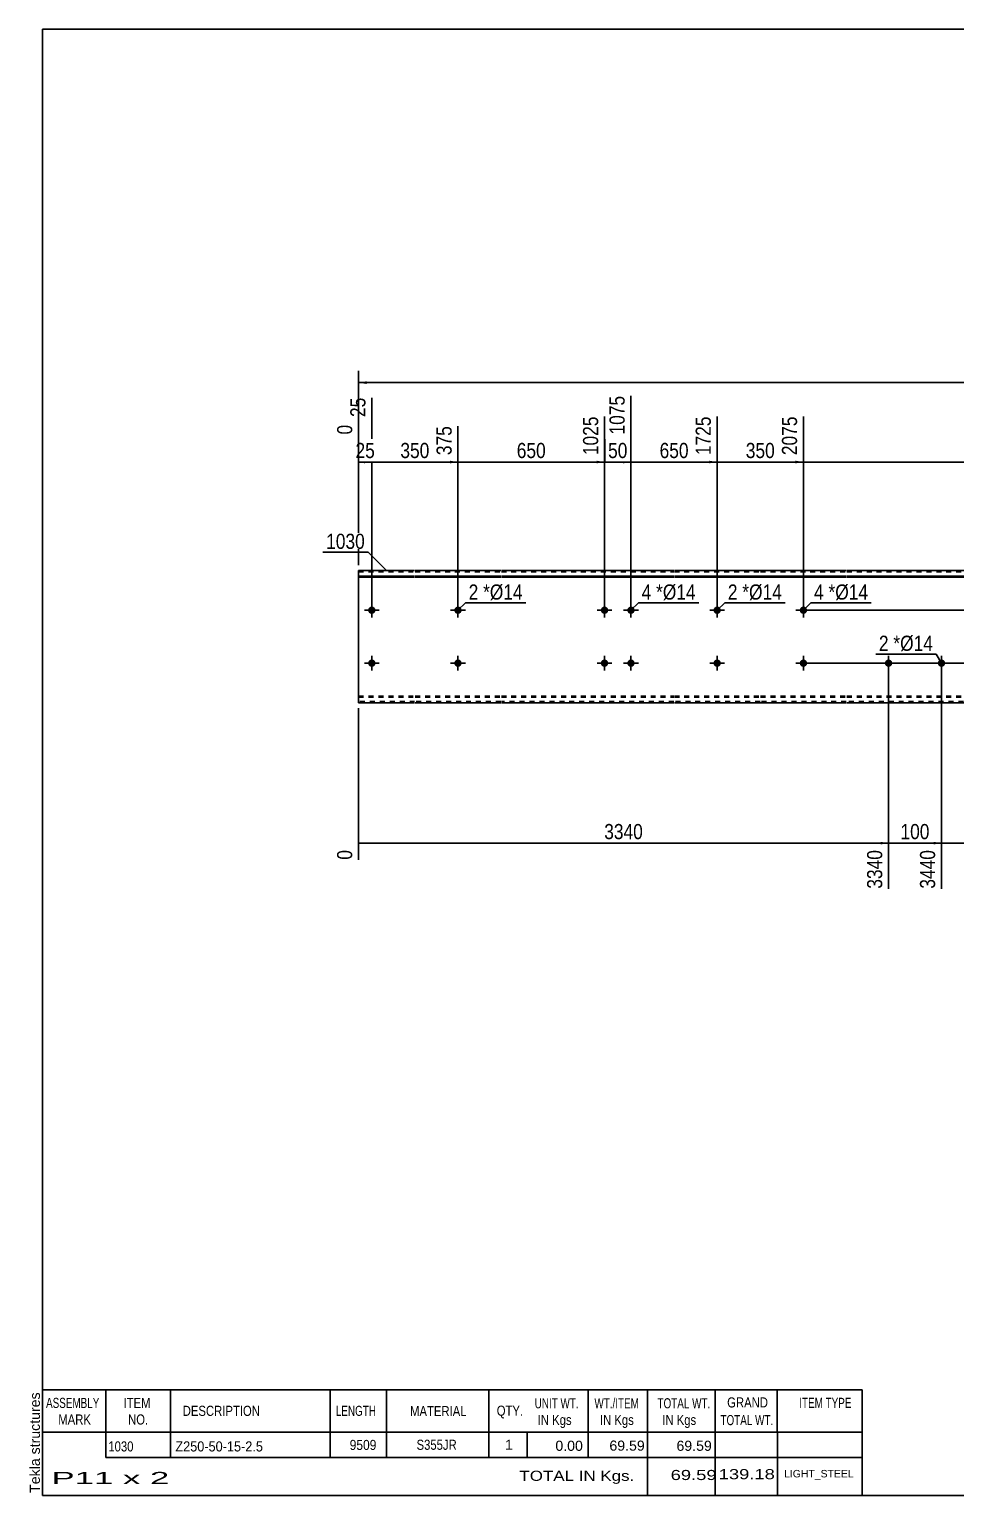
# Model space of a CAD drawing. Header units: millimetres. Extents: x -62 to 340, y -162 to 115.
# Drawn here: x -62.2 to 112.9, y -162.3 to 114.8 of the extents above; entities that cross this region are included whole.
import ezdxf

# ---------------------------------------------------------------- set-up
doc = ezdxf.new("R2010")
doc.units = ezdxf.units.MM
doc.linetypes.add('DXK_LINE_DOT1', pattern=[1.8814, 0.9407, -0.9407])
doc.styles.add('Arial', font='ARIAL.TTF', dxfattribs={"height": 0.2})
doc.styles.add('Arial Narrow', font='ARIALN.TTF', dxfattribs={"height": 0.2})

# ---------------------------------------------------------------- blocks, each defined once
blk = doc.blocks.new('Unknown-629082021-4112')
at = {"color": 5, "linetype": 'Continuous'}
for p, q in [((340.27, 114.75), (-59.73, 114.75)), ((-59.73, 114.75), (-59.73, -162.25)), ((340.27, -162.25), (340.27, 114.75)), ((-59.73, -162.25), (340.27, -162.25))]:
    blk.add_line(p, q, dxfattribs=at)
at = {"color": 174, "linetype": 'Continuous', "style": 'Arial'}
blk.add_text('Tekla structures', height=1.9102, rotation=90, dxfattribs=at).set_placement((-60.23, -161.75))
blk = doc.blocks.new('Part-629082021-3496 - 3481')
at = {"color": 2, "linetype": 'Continuous'}
for p, q in [((10.6, 12.5), (0, 12.5)), ((0, 12.5), (0, -12.5)), ((0, 11.44), (10.6, 11.44)), ((0, 11.26), (10.6, 11.26)), ((26.89, 12.5), (10.7, 12.5)), ((10.7, 11.44), (26.89, 11.44)), ((10.7, 11.26), (26.89, 11.26)), ((59.59, 12.5), (26.99, 12.5)), ((26.99, 11.44), (59.59, 11.44)), ((26.99, 11.26), (59.59, 11.26)), ((75.88, 12.5), (59.69, 12.5)), ((59.69, 11.44), (75.88, 11.44)), ((59.69, 11.26), (75.88, 11.26)), ((92.18, 12.5), (75.98, 12.5)), ((75.98, 11.44), (92.18, 11.44)), ((75.98, 11.26), (92.18, 11.26)), ((118.08, 12.5), (92.28, 12.5)), ((92.28, 11.44), (118.08, 11.44)), ((92.28, 11.26), (118.08, 11.26)), ((143.98, 12.5), (118.18, 12.5)), ((118.18, 11.44), (143.98, 11.44)), ((118.18, 11.26), (143.98, 11.26)), ((159.48, 12.5), (144.08, 12.5)), ((144.08, 11.44), (159.48, 11.44)), ((144.08, 11.26), (159.48, 11.26)), ((185.38, 12.5), (159.58, 12.5)), ((159.58, 11.44), (185.38, 11.44)), ((159.58, 11.26), (185.38, 11.26)), ((211.28, 12.5), (185.48, 12.5)), ((185.48, 11.44), (211.28, 11.44)), ((185.48, 11.26), (211.28, 11.26)), ((227.57, 12.5), (211.38, 12.5)), ((211.38, 11.44), (227.57, 11.44)), ((211.38, 11.26), (227.57, 11.26)), ((248.86, 12.5), (227.67, 12.5)), ((227.67, 11.44), (248.86, 11.44)), ((227.67, 11.26), (248.86, 11.26)), ((255.96, 12.5), (248.96, 12.5)), ((248.96, 11.44), (255.96, 11.44)), ((248.96, 11.26), (255.96, 11.26)), ((255.96, -12.5), (255.96, 12.5)), ((10.6, -12.5), (0, -12.5)), ((26.89, -12.5), (10.7, -12.5)), ((59.59, -12.5), (26.99, -12.5)), ((75.88, -12.5), (59.69, -12.5)), ((92.18, -12.5), (75.98, -12.5)), ((118.08, -12.5), (92.28, -12.5)), ((143.98, -12.5), (118.18, -12.5)), ((159.48, -12.5), (144.08, -12.5)), ((185.38, -12.5), (159.58, -12.5)), ((211.28, -12.5), (185.48, -12.5)), ((227.57, -12.5), (211.38, -12.5)), ((248.86, -12.5), (227.67, -12.5)), ((255.96, -12.5), (248.96, -12.5))]:
    blk.add_line(p, q, dxfattribs=at)
at = {"color": 7, "linetype": 'DXK_LINE_DOT1'}
for p, q in [((0, 12.25), (10.6, 12.25)), ((10.7, 12.25), (26.89, 12.25)), ((26.99, 12.25), (59.59, 12.25)), ((59.69, 12.25), (75.88, 12.25)), ((75.98, 12.25), (92.18, 12.25)), ((92.28, 12.25), (118.08, 12.25)), ((118.18, 12.25), (143.98, 12.25)), ((144.08, 12.25), (159.48, 12.25)), ((159.58, 12.25), (185.38, 12.25)), ((185.48, 12.25), (211.28, 12.25)), ((211.38, 12.25), (227.57, 12.25)), ((227.67, 12.25), (248.86, 12.25)), ((248.96, 12.25), (255.96, 12.25)), ((0, -11.26), (10.6, -11.26)), ((0, -11.44), (10.6, -11.44)), ((10.6, -12.25), (0, -12.25)), ((10.7, -11.26), (26.89, -11.26)), ((10.7, -11.44), (26.89, -11.44)), ((26.89, -12.25), (10.7, -12.25)), ((26.99, -11.26), (59.59, -11.26)), ((26.99, -11.44), (59.59, -11.44)), ((59.59, -12.25), (26.99, -12.25)), ((59.69, -11.26), (75.88, -11.26)), ((59.69, -11.44), (75.88, -11.44)), ((75.88, -12.25), (59.69, -12.25)), ((75.98, -11.26), (92.18, -11.26)), ((75.98, -11.44), (92.18, -11.44)), ((92.18, -12.25), (75.98, -12.25)), ((92.28, -11.26), (118.08, -11.26)), ((92.28, -11.44), (118.08, -11.44)), ((118.08, -12.25), (92.28, -12.25)), ((118.18, -11.26), (143.98, -11.26)), ((118.18, -11.44), (143.98, -11.44)), ((143.98, -12.25), (118.18, -12.25)), ((144.08, -11.26), (159.48, -11.26)), ((144.08, -11.44), (159.48, -11.44)), ((159.48, -12.25), (144.08, -12.25)), ((159.58, -11.26), (185.38, -11.26)), ((159.58, -11.44), (185.38, -11.44)), ((185.38, -12.25), (159.58, -12.25)), ((185.48, -11.26), (211.28, -11.26)), ((185.48, -11.44), (211.28, -11.44)), ((211.28, -12.25), (185.48, -12.25)), ((211.38, -11.26), (227.57, -11.26)), ((211.38, -11.44), (227.57, -11.44)), ((227.57, -12.25), (211.38, -12.25)), ((227.67, -11.26), (248.86, -11.26)), ((227.67, -11.44), (248.86, -11.44)), ((248.86, -12.25), (227.67, -12.25)), ((248.96, -11.26), (255.96, -11.26)), ((248.96, -11.44), (255.96, -11.44)), ((255.96, -12.25), (248.96, -12.25))]:
    blk.add_line(p, q, dxfattribs=at)
blk = doc.blocks.new('Bolt-629082021-3499 - 3481')
at = {"linetype": 'Continuous'}
for points in [[(1.8, 5, -1), (3.2, 5, -1)], [(83.38, 5, -1), (84.78, 5, -1)]]:
    blk.add_hatch(color=3, dxfattribs=at).paths.add_polyline_path(points)
at = {"color": 3, "linetype": 'Continuous'}
for p, q in [((2.5, 3.6), (2.5, 6.4)), ((84.08, 3.6), (84.08, 6.4)), ((3.9, 5), (1.1, 5)), ((85.48, 5), (82.68, 5))]:
    blk.add_line(p, q, dxfattribs=at)
blk = doc.blocks.new('Bolt-629082021-3500 - 3481')
at = {"linetype": 'Continuous'}
for points in [[(1.8, -5, -1), (3.2, -5, -1)], [(83.38, -5, -1), (84.78, -5, -1)]]:
    blk.add_hatch(color=3, dxfattribs=at).paths.add_polyline_path(points)
at = {"color": 3, "linetype": 'Continuous'}
for p, q in [((3.9, -5), (1.1, -5)), ((2.5, -6.4), (2.5, -3.6)), ((85.48, -5), (82.68, -5)), ((84.08, -6.4), (84.08, -3.6))]:
    blk.add_line(p, q, dxfattribs=at)
blk = doc.blocks.new('Bolt-629082021-3505 - 3481')
at = {"linetype": 'Continuous'}
for points in [[(100.18, -4.3, -1), (100.18, -5.7, -1)], [(110.18, -4.3, -1), (110.18, -5.7, -1)]]:
    blk.add_hatch(color=3, dxfattribs=at).paths.add_polyline_path(points)
at = {"color": 3, "linetype": 'Continuous'}
for p, q in [((98.78, -5), (101.58, -5)), ((100.18, -6.4), (100.18, -3.6)), ((108.78, -5), (111.58, -5)), ((110.18, -6.4), (110.18, -3.6))]:
    blk.add_line(p, q, dxfattribs=at)
blk = doc.blocks.new('Bolt-629082021-3507 - 3481')
at = {"linetype": 'Continuous'}
for points in [[(45.79, 5, -1), (47.19, 5, -1)], [(50.79, 5, -1), (52.19, 5, -1)], [(45.79, -5, -1), (47.19, -5, -1)], [(50.79, -5, -1), (52.19, -5, -1)]]:
    blk.add_hatch(color=3, dxfattribs=at).paths.add_polyline_path(points)
at = {"color": 3, "linetype": 'Continuous'}
for p, q in [((46.49, 3.6), (46.49, 6.4)), ((51.49, 3.6), (51.49, 6.4)), ((45.09, 5), (47.89, 5)), ((50.09, 5), (52.89, 5)), ((45.09, -5), (47.89, -5)), ((46.49, -6.4), (46.49, -3.6)), ((50.09, -5), (52.89, -5)), ((51.49, -6.4), (51.49, -3.6))]:
    blk.add_line(p, q, dxfattribs=at)
blk = doc.blocks.new('Bolt-629082021-3508 - 3481')
at = {"linetype": 'Continuous'}
blk.add_hatch(color=3, dxfattribs=at).paths.add_polyline_path([(18.09, 5, -1), (19.49, 5, -1)])
at = {"color": 3, "linetype": 'Continuous'}
for p, q in [((18.79, 3.6), (18.79, 6.4)), ((17.39, 5), (20.19, 5))]:
    blk.add_line(p, q, dxfattribs=at)
blk = doc.blocks.new('Bolt-629082021-3509 - 3481')
at = {"linetype": 'Continuous'}
blk.add_hatch(color=3, dxfattribs=at).paths.add_polyline_path([(67.08, 5, -1), (68.48, 5, -1)])
at = {"color": 3, "linetype": 'Continuous'}
for p, q in [((67.78, 3.6), (67.78, 6.4)), ((66.38, 5), (69.18, 5))]:
    blk.add_line(p, q, dxfattribs=at)
blk = doc.blocks.new('Bolt-629082021-3510 - 3481')
at = {"linetype": 'Continuous'}
blk.add_hatch(color=3, dxfattribs=at).paths.add_polyline_path([(67.08, -5, -1), (68.48, -5, -1)])
at = {"color": 3, "linetype": 'Continuous'}
for p, q in [((69.18, -5), (66.38, -5)), ((67.78, -6.4), (67.78, -3.6))]:
    blk.add_line(p, q, dxfattribs=at)
blk = doc.blocks.new('Bolt-629082021-3511 - 3481')
at = {"linetype": 'Continuous'}
blk.add_hatch(color=3, dxfattribs=at).paths.add_polyline_path([(18.09, -5, -1), (19.49, -5, -1)])
at = {"color": 3, "linetype": 'Continuous'}
for p, q in [((20.19, -5), (17.39, -5)), ((18.79, -6.4), (18.79, -3.6))]:
    blk.add_line(p, q, dxfattribs=at)
blk = doc.blocks.new('StraightDimension-629082021-3560 - 3481')
at = {"linetype": 'Continuous'}
blk.add_hatch(color=7, dxfattribs=at).paths.add_polyline_path([(49.99, 33.25), (51.49, 33), (49.99, 32.75)])
at = {"color": 7, "linetype": 'Continuous'}
for p, q in [((51.49, 6), (51.49, 45.51)), ((46.49, 6), (46.49, 41.61)), ((46.49, 33), (51.49, 33))]:
    blk.add_line(p, q, dxfattribs=at)
at = {"color": 0}
blk.add_wipeout([(51.42, 33.15), (51.42, 37.35), (46.56, 37.35), (46.56, 33.15)], dxfattribs=at)
at = {"color": 0, "linetype": 'Continuous'}
blk.add_wipeout([(50.89, 46.11), (46.69, 46.11), (46.69, 37.6), (50.89, 37.6)], dxfattribs=at)
at = {"color": 3, "linetype": 'Continuous', "style": 'Arial Narrow'}
blk.add_text('1075', height=2.863, rotation=90.0002, dxfattribs=at).set_placement((50.29, 38.2))
at = {"color": 3, "style": 'Arial Narrow'}
blk.add_text('50', height=2.863, dxfattribs=at).set_placement((47.16, 33.75))
blk = doc.blocks.new('StraightDimension-629082021-3561 - 3481')
at = {"linetype": 'Continuous'}
blk.add_hatch(color=7, dxfattribs=at).paths.add_polyline_path([(44.99, 33.25), (46.49, 33), (44.99, 32.75)])
at = {"color": 7, "linetype": 'Continuous'}
for p, q in [((46.49, 6), (46.49, 41.61)), ((18.79, 6), (18.79, 39.78)), ((18.79, 33), (46.49, 33))]:
    blk.add_line(p, q, dxfattribs=at)
at = {"color": 0, "linetype": 'Continuous'}
blk.add_wipeout([(45.89, 42.21), (41.69, 42.21), (41.69, 33.7), (45.89, 33.7)], dxfattribs=at)
at = {"color": 0}
blk.add_wipeout([(35.98, 33.15), (35.98, 37.35), (29.3, 37.35), (29.3, 33.15)], dxfattribs=at)
at = {"color": 3, "linetype": 'Continuous', "style": 'Arial Narrow'}
blk.add_text('1025', height=2.863, rotation=90.0002, dxfattribs=at).set_placement((45.29, 34.3))
at = {"color": 3, "style": 'Arial Narrow'}
blk.add_text('650', height=2.863, dxfattribs=at).set_placement((29.9, 33.75))
blk = doc.blocks.new('StraightDimension-629082021-3562 - 3481')
at = {"linetype": 'Continuous'}
blk.add_hatch(color=7, dxfattribs=at).paths.add_polyline_path([(17.29, 33.25), (18.79, 33), (17.29, 32.75)])
at = {"color": 7, "linetype": 'Continuous'}
for p, q in [((2.5, 6), (2.5, 45.16)), ((18.79, 6), (18.79, 39.78)), ((2.5, 33), (18.79, 33))]:
    blk.add_line(p, q, dxfattribs=at)
at = {"color": 0}
blk.add_wipeout([(13.99, 33.15), (13.99, 37.35), (7.3, 37.35), (7.3, 33.15)], dxfattribs=at)
at = {"color": 0, "linetype": 'Continuous'}
blk.add_wipeout([(18.19, 40.38), (13.99, 40.38), (13.99, 33.7), (18.19, 33.7)], dxfattribs=at)
at = {"color": 3, "linetype": 'Continuous', "style": 'Arial Narrow'}
blk.add_text('375', height=2.863, rotation=90.0002, dxfattribs=at).set_placement((17.59, 34.3))
at = {"color": 3, "style": 'Arial Narrow'}
blk.add_text('350', height=2.863, dxfattribs=at).set_placement((7.9, 33.75))
blk = doc.blocks.new('StraightDimension-629082021-3563 - 3481')
at = {"linetype": 'Continuous'}
blk.add_hatch(color=7, dxfattribs=at).paths.add_polyline_path([(1, 33.25), (2.5, 33), (1, 32.75)])
at = {"color": 7, "linetype": 'Continuous'}
for p, q in [((2.5, 6), (2.5, 45.16)), ((0, 13.5), (0, 40.03)), ((0, 33), (2.5, 33))]:
    blk.add_line(p, q, dxfattribs=at)
at = {"color": 0, "linetype": 'Continuous'}
blk.add_wipeout([(1.9, 45.76), (-2.3, 45.76), (-2.3, 40.9), (1.9, 40.9)], dxfattribs=at)
at = {"color": 0}
blk.add_wipeout([(3.68, 33.15), (3.68, 37.35), (-1.18, 37.35), (-1.18, 33.15)], dxfattribs=at)
at = {"color": 0, "linetype": 'Continuous'}
blk.add_wipeout([(-0.6, 40.63), (-4.8, 40.63), (-4.8, 37.6), (-0.6, 37.6)], dxfattribs=at)
at = {"color": 3, "linetype": 'Continuous', "style": 'Arial Narrow'}
for s, height, p in [('25', 2.863, (1.3, 41.5)), ('0', 2.86, (-1.2, 38.2))]:
    blk.add_text(s, height=height, rotation=90.0002, dxfattribs=at).set_placement(p)
at = {"color": 3, "style": 'Arial Narrow'}
blk.add_text('25', height=2.863, dxfattribs=at).set_placement((-0.58, 33.75))
blk = doc.blocks.new('StraightDimension-629082021-3616 - 3481')
at = {"linetype": 'Continuous'}
blk.add_hatch(color=7, dxfattribs=at).paths.add_polyline_path([(98.68, -38.75), (100.18, -39), (98.68, -39.25)])
at = {"color": 7, "linetype": 'Continuous'}
for p, q in [((100.18, -6), (100.18, -47.61)), ((0, -13.5), (0, -42.13)), ((0, -39), (100.18, -39))]:
    blk.add_line(p, q, dxfattribs=at)
at = {"color": 0}
blk.add_wipeout([(54.34, -38.85), (54.34, -34.65), (45.83, -34.65), (45.83, -38.85)], dxfattribs=at)
at = {"color": 0, "linetype": 'Continuous'}
for points in [[(-0.6, -39.7), (-4.8, -39.7), (-4.8, -42.73), (-0.6, -42.73)], [(99.58, -39.7), (95.38, -39.7), (95.38, -48.21), (99.58, -48.21)]]:
    blk.add_wipeout(points, dxfattribs=at)
at = {"color": 3, "style": 'Arial Narrow'}
blk.add_text('3340', height=2.863, dxfattribs=at).set_placement((46.43, -38.25))
at = {"color": 3, "linetype": 'Continuous', "style": 'Arial Narrow'}
for s, height, p in [('0', 2.86, (-1.2, -42.13)), ('3340', 2.863, (98.98, -47.61))]:
    blk.add_text(s, height=height, rotation=90.0002, dxfattribs=at).set_placement(p)
blk = doc.blocks.new('StraightDimension-629082021-3614 - 3481')
at = {"linetype": 'Continuous'}
blk.add_hatch(color=7, dxfattribs=at).paths.add_polyline_path([(124.58, -38.75), (126.08, -39), (124.58, -39.25)])
at = {"color": 7, "linetype": 'Continuous'}
for p, q in [((110.18, -6), (110.18, -47.61)), ((126.08, -6), (126.08, -47.61)), ((110.18, -39), (126.08, -39))]:
    blk.add_line(p, q, dxfattribs=at)
at = {"color": 0}
blk.add_wipeout([(121.47, -38.85), (121.47, -34.65), (114.78, -34.65), (114.78, -38.85)], dxfattribs=at)
at = {"color": 3, "style": 'Arial Narrow'}
blk.add_text('881', height=2.863, dxfattribs=at).set_placement((115.38, -38.25))
at = {"color": 0, "linetype": 'Continuous'}
blk.add_wipeout([(125.48, -39.7), (121.28, -39.7), (121.28, -48.21), (125.48, -48.21)], dxfattribs=at)
at = {"color": 3, "linetype": 'Continuous', "style": 'Arial Narrow'}
blk.add_text('4321', height=2.863, rotation=90.0002, dxfattribs=at).set_placement((124.88, -47.61))
blk = doc.blocks.new('StraightDimension-629082021-3664 - 3481')
at = {"linetype": 'Continuous'}
for points in [[(1.5, 47.75), (0, 48), (1.5, 48.25)], [(254.46, 48.25), (255.96, 48), (254.46, 47.75)]]:
    blk.add_hatch(color=7, dxfattribs=at).paths.add_polyline_path(points)
at = {"color": 7, "linetype": 'Continuous'}
for p, q in [((0, 13.5), (0, 50.25)), ((255.96, 13.5), (255.96, 50.25)), ((0, 48), (255.96, 48))]:
    blk.add_line(p, q, dxfattribs=at)
at = {"color": 0}
blk.add_wipeout([(132.24, 48.15), (132.24, 52.35), (123.73, 52.35), (123.73, 48.15)], dxfattribs=at)
at = {"color": 3, "style": 'Arial Narrow'}
blk.add_text('9509', height=2.863, dxfattribs=at).set_placement((124.33, 48.75))
blk = doc.blocks.new('StraightDimension-629082021-3557 - 3481')
at = {"linetype": 'Continuous'}
blk.add_hatch(color=7, dxfattribs=at).paths.add_polyline_path([(150.28, 33.25), (151.78, 33), (150.28, 32.75)])
at = {"color": 7, "linetype": 'Continuous'}
for p, q in [((84.08, 6), (84.08, 41.61)), ((151.78, 6), (151.78, 41.61)), ((84.08, 33), (151.78, 33))]:
    blk.add_line(p, q, dxfattribs=at)
at = {"color": 0, "linetype": 'Continuous'}
blk.add_wipeout([(151.18, 42.21), (146.98, 42.21), (146.98, 33.7), (151.18, 33.7)], dxfattribs=at)
at = {"color": 0}
blk.add_wipeout([(122.18, 33.15), (122.18, 37.35), (113.67, 37.35), (113.67, 33.15)], dxfattribs=at)
at = {"color": 3, "linetype": 'Continuous', "style": 'Arial Narrow'}
blk.add_text('5050', height=2.863, rotation=90.0002, dxfattribs=at).set_placement((150.58, 34.3))
at = {"color": 3, "style": 'Arial Narrow'}
blk.add_text('2975', height=2.863, dxfattribs=at).set_placement((114.27, 33.75))
blk = doc.blocks.new('StraightDimension-629082021-3558 - 3481')
at = {"linetype": 'Continuous'}
blk.add_hatch(color=7, dxfattribs=at).paths.add_polyline_path([(82.58, 33.25), (84.08, 33), (82.58, 32.75)])
at = {"color": 7, "linetype": 'Continuous'}
for p, q in [((67.78, 6), (67.78, 41.61)), ((84.08, 6), (84.08, 41.61)), ((67.78, 33), (84.08, 33))]:
    blk.add_line(p, q, dxfattribs=at)
at = {"color": 0}
blk.add_wipeout([(79.27, 33.15), (79.27, 37.35), (72.59, 37.35), (72.59, 33.15)], dxfattribs=at)
at = {"color": 0, "linetype": 'Continuous'}
blk.add_wipeout([(83.48, 42.21), (79.28, 42.21), (79.28, 33.7), (83.48, 33.7)], dxfattribs=at)
at = {"color": 3, "linetype": 'Continuous', "style": 'Arial Narrow'}
blk.add_text('2075', height=2.863, rotation=90.0002, dxfattribs=at).set_placement((82.88, 34.3))
at = {"color": 3, "style": 'Arial Narrow'}
blk.add_text('350', height=2.863, dxfattribs=at).set_placement((73.19, 33.75))
blk = doc.blocks.new('StraightDimension-629082021-3559 - 3481')
at = {"linetype": 'Continuous'}
blk.add_hatch(color=7, dxfattribs=at).paths.add_polyline_path([(66.28, 33.25), (67.78, 33), (66.28, 32.75)])
at = {"color": 7, "linetype": 'Continuous'}
for p, q in [((51.49, 6), (51.49, 45.51)), ((67.78, 6), (67.78, 41.61)), ((51.49, 33), (67.78, 33))]:
    blk.add_line(p, q, dxfattribs=at)
at = {"color": 0}
blk.add_wipeout([(62.98, 33.15), (62.98, 37.35), (56.3, 37.35), (56.3, 33.15)], dxfattribs=at)
at = {"color": 0, "linetype": 'Continuous'}
blk.add_wipeout([(67.18, 42.21), (62.98, 42.21), (62.98, 33.7), (67.18, 33.7)], dxfattribs=at)
at = {"color": 3, "linetype": 'Continuous', "style": 'Arial Narrow'}
blk.add_text('1725', height=2.863, rotation=90.0002, dxfattribs=at).set_placement((66.58, 34.3))
at = {"color": 3, "style": 'Arial Narrow'}
blk.add_text('650', height=2.863, dxfattribs=at).set_placement((56.9, 33.75))
blk = doc.blocks.new('StraightDimension-629082021-3615 - 3481')
at = {"linetype": 'Continuous'}
blk.add_hatch(color=7, dxfattribs=at).paths.add_polyline_path([(108.68, -38.75), (110.18, -39), (108.68, -39.25)])
at = {"color": 7, "linetype": 'Continuous'}
for p, q in [((100.18, -6), (100.18, -47.61)), ((110.18, -6), (110.18, -47.61)), ((100.18, -39), (110.18, -39))]:
    blk.add_line(p, q, dxfattribs=at)
at = {"color": 0}
blk.add_wipeout([(108.52, -38.85), (108.52, -34.65), (101.83, -34.65), (101.83, -38.85)], dxfattribs=at)
at = {"color": 3, "style": 'Arial Narrow'}
blk.add_text('100', height=2.863, dxfattribs=at).set_placement((102.43, -38.25))
at = {"color": 0, "linetype": 'Continuous'}
blk.add_wipeout([(109.58, -39.7), (105.38, -39.7), (105.38, -48.21), (109.58, -48.21)], dxfattribs=at)
at = {"color": 3, "linetype": 'Continuous', "style": 'Arial Narrow'}
blk.add_text('3440', height=2.863, rotation=90.0002, dxfattribs=at).set_placement((108.98, -47.61))
blk = doc.blocks.new('StraightDimension-629082021-3644 - 3481')
at = {"linetype": 'Continuous'}
for points in [[(266.75, 11), (267, 12.5), (267.25, 11)], [(267.25, 6.5), (267, 5), (266.75, 6.5)]]:
    blk.add_hatch(color=7, dxfattribs=at).paths.add_polyline_path(points)
at = {"color": 7, "linetype": 'Continuous'}
for p, q in [((241.77, 12.5), (269.4, 12.5)), ((267, 5), (267, 12.5)), ((85.08, 5), (269.4, 5))]:
    blk.add_line(p, q, dxfattribs=at)
at = {"color": 0}
blk.add_wipeout([(266.85, 11.18), (262.65, 11.18), (262.65, 6.32), (266.85, 6.32)], dxfattribs=at)
at = {"color": 3, "style": 'Arial Narrow'}
blk.add_text('75', height=2.863, rotation=90.0002, dxfattribs=at).set_placement((266.25, 6.92))
blk = doc.blocks.new('StraightDimension-629082021-3652 - 3481')
at = {"linetype": 'Continuous'}
for points in [[(266.75, -6.5), (267, -5), (267.25, -6.5)], [(267.25, -11), (267, -12.5), (266.75, -11)]]:
    blk.add_hatch(color=7, dxfattribs=at).paths.add_polyline_path(points)
at = {"color": 7, "linetype": 'Continuous'}
for p, q in [((85.08, -5), (269.4, -5)), ((267, -12.5), (267, -5)), ((241.77, -12.5), (269.4, -12.5))]:
    blk.add_line(p, q, dxfattribs=at)
at = {"color": 0}
blk.add_wipeout([(266.85, -6.32), (262.65, -6.32), (262.65, -11.18), (266.85, -11.18)], dxfattribs=at)
at = {"color": 3, "style": 'Arial Narrow'}
blk.add_text('75', height=2.863, rotation=90.0002, dxfattribs=at).set_placement((266.25, -10.58))
blk = doc.blocks.new('CBS_BOM-629082021-4187')
at = {"color": 7, "linetype": 'Continuous'}
for p, q in [((-59.76, -150.28), (-59.76, -142.28)), ((-59.75, -142.28), (95.17, -142.28)), ((-47.76, -150.28), (-47.76, -142.28)), ((-35.57, -150.28), (-35.57, -142.28)), ((-5.4, -150.28), (-5.4, -142.28)), ((5.28, -150.28), (5.28, -142.28)), ((24.59, -150.28), (24.59, -142.28)), ((43.4, -150.28), (43.4, -142.28)), ((54.61, -150.28), (54.61, -142.28)), ((67.39, -150.28), (67.39, -142.28)), ((79.14, -150.28), (79.14, -142.28)), ((95.17, -142.29), (95.16, -150.27)), ((-59.76, -150.28), (95.17, -150.28)), ((-59.76, -155.08), (-59.76, -150.28)), ((-47.76, -155.08), (-47.76, -150.28)), ((-35.57, -155.08), (-35.57, -150.28)), ((-5.4, -155.08), (-5.4, -150.28)), ((5.28, -155.08), (5.28, -150.28)), ((24.59, -155.08), (24.59, -150.28)), ((31.86, -155.08), (31.86, -150.28)), ((43.4, -155.08), (43.4, -150.28)), ((54.61, -155.08), (54.61, -150.28)), ((67.39, -155.08), (67.39, -150.28)), ((79.16, -155.08), (79.16, -150.28)), ((95.17, -150.28), (95.17, -155.08)), ((-59.76, -162.28), (-59.76, -155.1)), ((-47.76, -155.08), (95.17, -155.08)), ((54.61, -162.28), (54.61, -155.1)), ((67.39, -162.28), (67.39, -155.1)), ((79.2, -162.28), (79.2, -155.1)), ((95.17, -155.08), (95.17, -162.28)), ((-59.76, -162.28), (95.17, -162.28))]:
    blk.add_line(p, q, dxfattribs=at)
at = {"color": 3, "linetype": 'Continuous', "style": 'Arial'}
for s, height, width, p in [('ASSEMBLY', 1.91, 0.7, (-59.07, -145.71)), ('ITEM', 1.91, 0.8, (-44.43, -145.71)), ('UNIT WT.', 1.91, 0.7, (33.29, -145.78)), ('WT./ITEM', 1.91, 0.7, (44.58, -145.78)), ('TOTAL WT.', 1.91, 0.7, (56.51, -145.78)), ('GRAND', 1.91, 0.8, (69.67, -145.62)), ('ITEM TYPE', 1.91, 0.7, (83.3, -145.7)), ('DESCRIPTION', 1.9102, 0.8, (-33.24, -147.21)), ('LENGTH', 1.91, 0.7, (-4.3, -147.21)), ('MATERIAL', 1.91, 0.8, (9.73, -147.26)), ('QTY.', 1.91, 0.8, (26.12, -147.18)), ('MARK', 1.91, 0.8, (-56.76, -148.84)), ('NO.', 1.91, 0.8, (-43.57, -148.84)), ('IN Kgs', 1.91, 0.8, (33.86, -148.92)), ('IN Kgs', 1.91, 0.8, (45.62, -148.92)), ('IN Kgs', 1.91, 0.8, (57.41, -148.92)), ('TOTAL WT.', 1.91, 0.7, (68.41, -148.96))]:
    blk.add_text(s, height=height, dxfattribs=dict(at, width=width)).set_placement(p)
at = {"color": 7, "linetype": 'Continuous', "style": 'Arial'}
for s, height, width, p in [('1030', 1.91, 0.8, (-47.3, -153.93)), ('Z250-50-15-2.5', 1.9102, 0.9, (-34.63, -153.93)), ('9509', 1.91, 0.85, (-1.68, -153.65)), ('S355JR', 1.91, 0.8, (10.96, -153.62))]:
    blk.add_text(s, height=height, dxfattribs=dict(at, width=width)).set_placement(p)
for s, p in [('1', (27.68, -153.62)), ('0.00', (37.2, -153.81)), ('69.59', (47.41, -153.78)), ('69.59', (60.09, -153.81))]:
    blk.add_text(s, height=1.91, dxfattribs=at).set_placement(p)
at = {"color": 6, "linetype": 'Continuous', "style": 'Arial'}
for s, height, width, p in [('P11 x 2', 2.292, 2.05, (-58.04, -160.09)), ('TOTAL IN Kgs.', 1.9102, 1.2, (30.4, -159.48)), ('69.59', 1.91, 1.3, (58.99, -159.33)), ('139.18', 1.91, 1.3, (68.07, -159.17))]:
    blk.add_text(s, height=height, dxfattribs=dict(at, width=width)).set_placement(p)
blk.add_text('LIGHT_STEEL', height=1.4135, dxfattribs=at).set_placement((80.42, -158.83))
blk = doc.blocks.new('MarkSet-629082021-3683 - 3481')
at = {"color": 0}
blk.add_wipeout([(22.64, 7.01), (22.64, 10.01), (20.81, 10.01), (20.81, 7.01)], dxfattribs=at)
blk.add_wipeout([(22.64, 7.01), (22.64, 10.01), (20.81, 10.01), (20.81, 7.01)], dxfattribs=at)
at = {"color": 7, "linetype": 'Continuous'}
blk.add_line((18.79, 5), (20.21, 6.41), dxfattribs=at)
at = {"color": 0}
blk.add_wipeout([(24.81, 7.01), (24.81, 10.01), (23.54, 10.01), (23.54, 7.01)], dxfattribs=at)
blk.add_wipeout([(24.81, 7.01), (24.81, 10.01), (23.54, 10.01), (23.54, 7.01)], dxfattribs=at)
at = {"color": 3, "style": 'Arial Narrow'}
blk.add_text('2', height=2.86, dxfattribs=at).set_placement((20.81, 7.01))
at = {"color": 0}
blk.add_wipeout([(31.03, 7.01), (31.03, 10.01), (24.81, 10.01), (24.81, 7.01)], dxfattribs=at)
blk.add_wipeout([(31.03, 7.01), (31.03, 10.01), (24.81, 10.01), (24.81, 7.01)], dxfattribs=at)
at = {"color": 7, "linetype": 'Continuous'}
blk.add_line((20.21, 6.41), (31.63, 6.41), dxfattribs=at)
at = {"color": 3, "style": 'Arial Narrow'}
for s, height, p in [('*', 2.86, (23.54, 7.01)), ('Ø14', 2.863, (24.81, 7.01))]:
    blk.add_text(s, height=height, dxfattribs=at).set_placement(p)
blk = doc.blocks.new('MarkSet-629082021-3688 - 3481')
at = {"color": 0}
blk.add_wipeout([(71.63, 7.01), (71.63, 10.01), (69.8, 10.01), (69.8, 7.01)], dxfattribs=at)
blk.add_wipeout([(71.63, 7.01), (71.63, 10.01), (69.8, 10.01), (69.8, 7.01)], dxfattribs=at)
at = {"color": 7, "linetype": 'Continuous'}
blk.add_line((67.78, 5), (69.2, 6.41), dxfattribs=at)
at = {"color": 0}
blk.add_wipeout([(73.8, 7.01), (73.8, 10.01), (72.53, 10.01), (72.53, 7.01)], dxfattribs=at)
blk.add_wipeout([(73.8, 7.01), (73.8, 10.01), (72.53, 10.01), (72.53, 7.01)], dxfattribs=at)
at = {"color": 3, "style": 'Arial Narrow'}
blk.add_text('2', height=2.86, dxfattribs=at).set_placement((69.8, 7.01))
at = {"color": 0}
blk.add_wipeout([(80.02, 7.01), (80.02, 10.01), (73.8, 10.01), (73.8, 7.01)], dxfattribs=at)
blk.add_wipeout([(80.02, 7.01), (80.02, 10.01), (73.8, 10.01), (73.8, 7.01)], dxfattribs=at)
at = {"color": 7, "linetype": 'Continuous'}
blk.add_line((69.2, 6.41), (80.62, 6.41), dxfattribs=at)
at = {"color": 3, "style": 'Arial Narrow'}
for s, height, p in [('*', 2.86, (72.53, 7.01)), ('Ø14', 2.863, (73.8, 7.01))]:
    blk.add_text(s, height=height, dxfattribs=at).set_placement(p)
blk = doc.blocks.new('Mark-629082021-3667 - 3481')
at = {"color": 0}
blk.add_wipeout([(1.19, 16.59), (1.19, 19.59), (-6.13, 19.59), (-6.13, 16.59)], dxfattribs=at)
blk.add_wipeout([(1.19, 16.59), (1.19, 19.59), (-6.13, 19.59), (-6.13, 16.59)], dxfattribs=at)
at = {"color": 7, "linetype": 'Continuous'}
for p in [(-6.73, 15.99), (5.32, 12.45)]:
    blk.add_line(p, (1.79, 15.99), dxfattribs=at)
at = {"color": 3, "style": 'Arial Narrow'}
blk.add_text('1030', height=2.863, dxfattribs=at).set_placement((-6.13, 16.59))
blk = doc.blocks.new('MarkSet-629082021-3678 - 3481')
at = {"color": 0}
blk.add_wipeout([(87.92, 7.01), (87.92, 10.01), (86.09, 10.01), (86.09, 7.01)], dxfattribs=at)
blk.add_wipeout([(87.92, 7.01), (87.92, 10.01), (86.09, 10.01), (86.09, 7.01)], dxfattribs=at)
at = {"color": 7, "linetype": 'Continuous'}
blk.add_line((84.08, 5), (85.49, 6.41), dxfattribs=at)
at = {"color": 0}
blk.add_wipeout([(90.1, 7.01), (90.1, 10.01), (88.82, 10.01), (88.82, 7.01)], dxfattribs=at)
blk.add_wipeout([(90.1, 7.01), (90.1, 10.01), (88.82, 10.01), (88.82, 7.01)], dxfattribs=at)
at = {"color": 3, "style": 'Arial Narrow'}
blk.add_text('4', height=2.86, dxfattribs=at).set_placement((86.09, 7.01))
at = {"color": 0}
blk.add_wipeout([(96.31, 7.01), (96.31, 10.01), (90.1, 10.01), (90.1, 7.01)], dxfattribs=at)
blk.add_wipeout([(96.31, 7.01), (96.31, 10.01), (90.1, 10.01), (90.1, 7.01)], dxfattribs=at)
at = {"color": 7, "linetype": 'Continuous'}
blk.add_line((85.49, 6.41), (96.91, 6.41), dxfattribs=at)
at = {"color": 3, "style": 'Arial Narrow'}
for s, height, p in [('*', 2.86, (88.82, 7.01)), ('Ø14', 2.863, (90.1, 7.01))]:
    blk.add_text(s, height=height, dxfattribs=at).set_placement(p)
blk = doc.blocks.new('Mark-629082021-3697 - 3481')
at = {"color": 0}
blk.add_wipeout([(100.18, -2.67), (100.18, 0.33), (98.36, 0.33), (98.36, -2.67)], dxfattribs=at)
blk.add_wipeout([(100.18, -2.67), (100.18, 0.33), (98.36, 0.33), (98.36, -2.67)], dxfattribs=at)
blk.add_wipeout([(102.36, -2.67), (102.36, 0.33), (101.08, 0.33), (101.08, -2.67)], dxfattribs=at)
blk.add_wipeout([(102.36, -2.67), (102.36, 0.33), (101.08, 0.33), (101.08, -2.67)], dxfattribs=at)
at = {"color": 3, "style": 'Arial Narrow'}
blk.add_text('2', height=2.86, dxfattribs=at).set_placement((98.36, -2.67))
at = {"color": 0}
blk.add_wipeout([(108.58, -2.67), (108.58, 0.33), (102.36, 0.33), (102.36, -2.67)], dxfattribs=at)
blk.add_wipeout([(108.58, -2.67), (108.58, 0.33), (102.36, 0.33), (102.36, -2.67)], dxfattribs=at)
at = {"color": 7, "linetype": 'Continuous'}
for p in [(97.76, -3.27), (110.18, -5)]:
    blk.add_line(p, (109.18, -3.27), dxfattribs=at)
at = {"color": 3, "style": 'Arial Narrow'}
for s, height, p in [('*', 2.86, (101.08, -2.67)), ('Ø14', 2.863, (102.36, -2.67))]:
    blk.add_text(s, height=height, dxfattribs=at).set_placement(p)
blk = doc.blocks.new('Mark-629082021-3699 - 3481')
at = {"color": 0}
blk.add_wipeout([(55.33, 7.01), (55.33, 10.01), (53.51, 10.01), (53.51, 7.01)], dxfattribs=at)
blk.add_wipeout([(55.33, 7.01), (55.33, 10.01), (53.51, 10.01), (53.51, 7.01)], dxfattribs=at)
at = {"color": 7, "linetype": 'Continuous'}
blk.add_line((51.49, 5), (52.91, 6.41), dxfattribs=at)
at = {"color": 0}
blk.add_wipeout([(57.51, 7.01), (57.51, 10.01), (56.23, 10.01), (56.23, 7.01)], dxfattribs=at)
blk.add_wipeout([(57.51, 7.01), (57.51, 10.01), (56.23, 10.01), (56.23, 7.01)], dxfattribs=at)
at = {"color": 3, "style": 'Arial Narrow'}
blk.add_text('4', height=2.86, dxfattribs=at).set_placement((53.51, 7.01))
at = {"color": 0}
blk.add_wipeout([(63.72, 7.01), (63.72, 10.01), (57.51, 10.01), (57.51, 7.01)], dxfattribs=at)
blk.add_wipeout([(63.72, 7.01), (63.72, 10.01), (57.51, 10.01), (57.51, 7.01)], dxfattribs=at)
at = {"color": 7, "linetype": 'Continuous'}
blk.add_line((52.91, 6.41), (64.32, 6.41), dxfattribs=at)
at = {"color": 3, "style": 'Arial Narrow'}
for s, height, p in [('*', 2.86, (56.23, 7.01)), ('Ø14', 2.863, (57.51, 7.01))]:
    blk.add_text(s, height=height, dxfattribs=at).set_placement(p)

msp = doc.modelspace()

# ---------------------------------------------------------------- block references
for name in ['Unknown-629082021-4112', 'Part-629082021-3496 - 3481', 'Bolt-629082021-3499 - 3481', 'Bolt-629082021-3508 - 3481', 'Bolt-629082021-3507 - 3481', 'Bolt-629082021-3509 - 3481', 'Bolt-629082021-3500 - 3481', 'Bolt-629082021-3511 - 3481', 'Bolt-629082021-3510 - 3481', 'Bolt-629082021-3505 - 3481', 'CBS_BOM-629082021-4187']:
    msp.add_blockref(name, (0, 0))

# ---------------------------------------------------------------- next in the draw order: block references
for name in ['StraightDimension-629082021-3560 - 3481', 'StraightDimension-629082021-3616 - 3481', 'StraightDimension-629082021-3614 - 3481']:
    msp.add_blockref(name, (0, 0))

# ---------------------------------------------------------------- next in the draw order: block references
for name in ['StraightDimension-629082021-3561 - 3481', 'StraightDimension-629082021-3615 - 3481']:
    msp.add_blockref(name, (0, 0))

# ---------------------------------------------------------------- next in the draw order: block references
for name in ['StraightDimension-629082021-3562 - 3481', 'StraightDimension-629082021-3652 - 3481']:
    msp.add_blockref(name, (0, 0))

# ---------------------------------------------------------------- next in the draw order: block references
for name in ['StraightDimension-629082021-3563 - 3481', 'MarkSet-629082021-3683 - 3481', 'Mark-629082021-3697 - 3481']:
    msp.add_blockref(name, (0, 0))

# ---------------------------------------------------------------- next in the draw order: block references
msp.add_blockref('StraightDimension-629082021-3664 - 3481', (0, 0))

# ---------------------------------------------------------------- next in the draw order: block references
for name in ['StraightDimension-629082021-3557 - 3481', 'Mark-629082021-3667 - 3481']:
    msp.add_blockref(name, (0, 0))

# ---------------------------------------------------------------- next in the draw order: block references
msp.add_blockref('StraightDimension-629082021-3558 - 3481', (0, 0))

# ---------------------------------------------------------------- next in the draw order: block references
for name in ['StraightDimension-629082021-3559 - 3481', 'StraightDimension-629082021-3644 - 3481']:
    msp.add_blockref(name, (0, 0))

# ---------------------------------------------------------------- next in the draw order: block references
for name in ['Mark-629082021-3699 - 3481', 'MarkSet-629082021-3688 - 3481', 'MarkSet-629082021-3678 - 3481']:
    msp.add_blockref(name, (0, 0))

doc.saveas('drawing.dxf')
